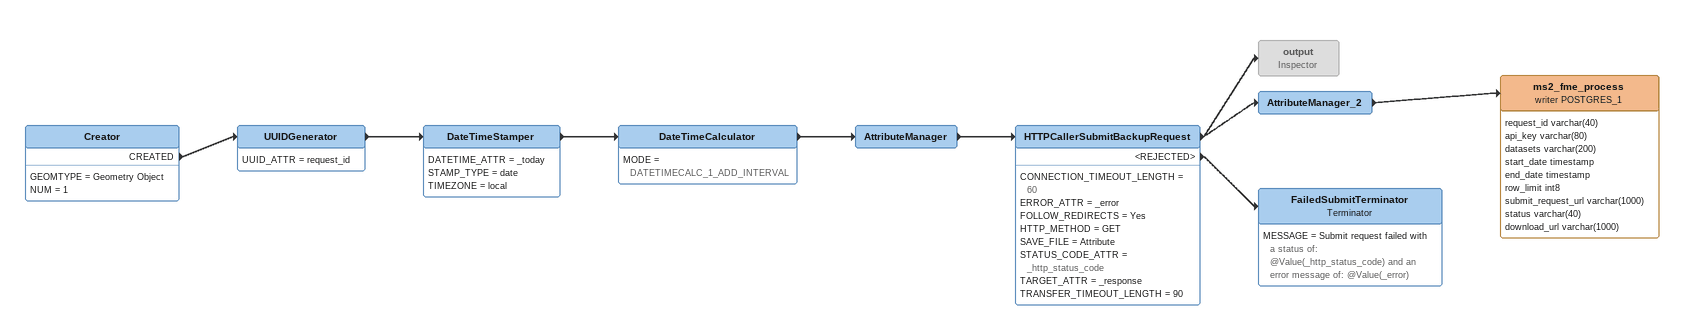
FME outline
Creator
    GEOMTYPE = Geometry Object
    NUM = 1
    CREATED -> UUIDGenerator
UUIDGenerator
    UUID_ATTR = request_id
    -> DateTimeStamper
DateTimeStamper
    DATETIME_ATTR = _today
    STAMP_TYPE = date
    TIMEZONE = local
    -> DateTimeCalculator
DateTimeCalculator
    MODE = DATETIMECALC_1_ADD_INTERVAL
    -> AttributeManager
AttributeManager
    -> HTTPCallerSubmitBackupRequest
HTTPCallerSubmitBackupRequest
    CONNECTION_TIMEOUT_LENGTH = 60
    ERROR_ATTR = _error
    FOLLOW_REDIRECTS = Yes
    HTTP_METHOD = GET
    SAVE_FILE = Attribute
    STATUS_CODE_ATTR = _http_status_code
    TARGET_ATTR = _response
    TRANSFER_TIMEOUT_LENGTH = 90
    -> output
    -> AttributeManager_2
    <REJECTED> -> FailedSubmitTerminator
output: Inspector [off]
AttributeManager_2
    -> ms2_fme_process (writer POSTGRES_1)
ms2_fme_process (writer POSTGRES_1)
    attributes: request_id varchar(40), api_key varchar(80), datasets varchar(200), start_date timestamp, end_date timestamp, row_limit int8, submit_request_url varchar(1000), status varchar(40), download_url varchar(1000)
FailedSubmitTerminator: Terminator
    MESSAGE = Submit request failed with a status of: @Value(_http_status_code) and an error message of: @Value(_error)
